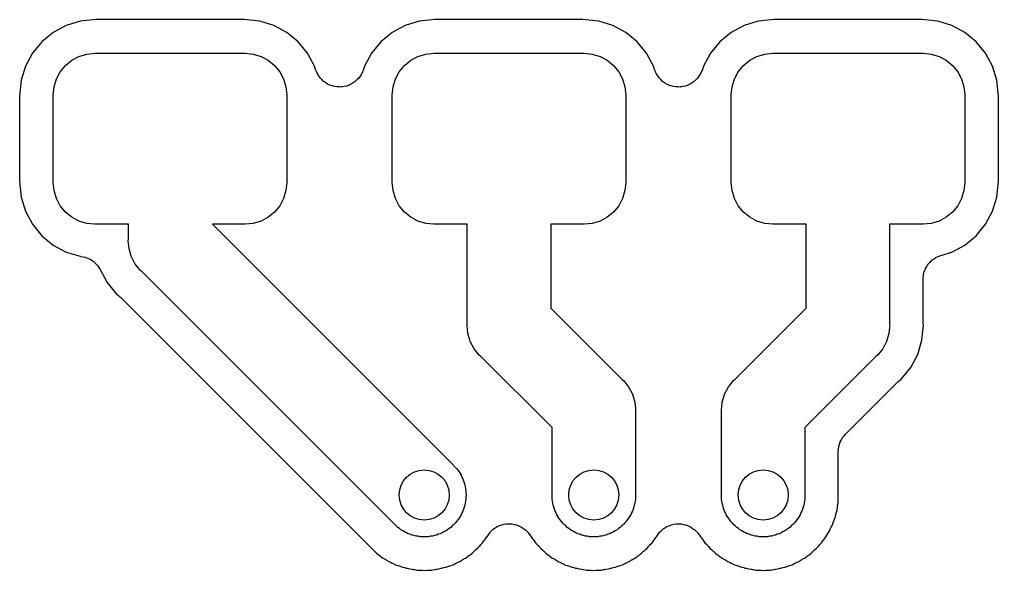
# Model space of a CAD drawing. Extents: x 86.1 to 155.4, y -71.6 to -29.3.
# Drawn here: x 113.91 to 119.77, y -43.89 to -40.58 of the extents above; entities that cross this region are included whole.
import ezdxf

# ---------------------------------------------------------------- set-up
doc = ezdxf.new("R2010")
doc.units = 0
doc.layers.add('BLACK', color=7, linetype='CONTINUOUS')

msp = doc.modelspace()

# ---------------------------------------------------------------- linework, layer by layer
at = {"layer": 'BLACK', "linetype": 'CONTINUOUS'}
for p, q in [((114.27, -40.5937), (114.185, -40.6194)), ((114.365, -40.5843), (114.27, -40.5937)), ((115.251, -40.5843), (114.365, -40.5843)), ((115.346, -40.5937), (115.251, -40.5843)), ((115.431, -40.6194), (115.346, -40.5937)), ((116.302, -40.5937), (116.217, -40.6194)), ((116.397, -40.5843), (116.302, -40.5937)), ((117.283, -40.5843), (116.397, -40.5843)), ((117.378, -40.5937), (117.283, -40.5843)), ((117.463, -40.6194), (117.378, -40.5937)), ((118.334, -40.5937), (118.249, -40.6194)), ((118.429, -40.5843), (118.334, -40.5937)), ((119.315, -40.5843), (118.429, -40.5843)), ((119.41, -40.5937), (119.315, -40.5843)), ((119.495, -40.6194), (119.41, -40.5937)), ((114.107, -40.661), (114.039, -40.7171)), ((114.185, -40.6194), (114.107, -40.661)), ((115.509, -40.661), (115.431, -40.6194)), ((115.577, -40.7171), (115.509, -40.661)), ((116.139, -40.661), (116.071, -40.7171)), ((116.217, -40.6194), (116.139, -40.661)), ((117.541, -40.661), (117.463, -40.6194)), ((117.609, -40.7171), (117.541, -40.661)), ((118.171, -40.661), (118.103, -40.7171)), ((118.249, -40.6194), (118.171, -40.661)), ((119.573, -40.661), (119.495, -40.6194)), ((119.641, -40.7171), (119.573, -40.661)), ((114.039, -40.7171), (113.983, -40.7855)), ((115.633, -40.7855), (115.577, -40.7171)), ((116.071, -40.7171), (116.015, -40.7855)), ((117.665, -40.7855), (117.609, -40.7171)), ((118.103, -40.7171), (118.047, -40.7855)), ((119.697, -40.7855), (119.641, -40.7171)), ((113.983, -40.7855), (113.941, -40.8634)), ((114.181, -40.8592), (114.219, -40.8281)), ((114.219, -40.8281), (114.262, -40.805)), ((114.262, -40.805), (114.309, -40.7908)), ((114.309, -40.7908), (114.358, -40.786)), ((114.358, -40.786), (115.258, -40.786)), ((115.258, -40.786), (115.307, -40.7908)), ((115.307, -40.7908), (115.354, -40.805)), ((115.354, -40.805), (115.397, -40.8281)), ((115.397, -40.8281), (115.435, -40.8592)), ((115.675, -40.8634), (115.633, -40.7855)), ((116.015, -40.7855), (115.973, -40.8634)), ((116.213, -40.8592), (116.251, -40.8281)), ((116.251, -40.8281), (116.294, -40.805)), ((116.294, -40.805), (116.341, -40.7908)), ((116.341, -40.7908), (116.39, -40.786)), ((116.39, -40.786), (117.29, -40.786)), ((117.29, -40.786), (117.339, -40.7908)), ((117.339, -40.7908), (117.386, -40.805)), ((117.386, -40.805), (117.429, -40.8281)), ((117.429, -40.8281), (117.467, -40.8592)), ((117.707, -40.8634), (117.665, -40.7855)), ((118.047, -40.7855), (118.005, -40.8634)), ((118.245, -40.8592), (118.283, -40.8281)), ((118.283, -40.8281), (118.326, -40.805)), ((118.326, -40.805), (118.373, -40.7908)), ((118.373, -40.7908), (118.422, -40.786)), ((118.422, -40.786), (119.322, -40.786)), ((119.322, -40.786), (119.371, -40.7908)), ((119.371, -40.7908), (119.418, -40.805)), ((119.418, -40.805), (119.461, -40.8281)), ((119.461, -40.8281), (119.499, -40.8592)), ((119.739, -40.8634), (119.697, -40.7855)), ((113.941, -40.8634), (113.916, -40.948)), ((114.127, -40.9403), (114.15, -40.8971)), ((114.15, -40.8971), (114.181, -40.8592)), ((115.435, -40.8592), (115.466, -40.8971)), ((115.466, -40.8971), (115.489, -40.9403)), ((115.68, -40.8826), (115.675, -40.8634)), ((115.686, -40.8957), (115.68, -40.8826)), ((115.691, -40.9093), (115.686, -40.8957)), ((115.961, -40.8979), (115.956, -40.9112)), ((115.967, -40.8846), (115.961, -40.8979)), ((115.968, -40.8826), (115.967, -40.8842)), ((115.967, -40.8842), (115.967, -40.8842)), ((115.967, -40.8842), (115.967, -40.8842)), ((115.967, -40.8842), (115.967, -40.8846)), ((115.973, -40.8634), (115.968, -40.8826)), ((116.159, -40.9403), (116.182, -40.8971)), ((116.182, -40.8971), (116.213, -40.8592)), ((117.467, -40.8592), (117.498, -40.8971)), ((117.498, -40.8971), (117.521, -40.9403)), ((117.712, -40.8826), (117.707, -40.8634)), ((117.718, -40.8957), (117.712, -40.8826)), ((117.723, -40.9093), (117.718, -40.8957)), ((117.993, -40.8979), (117.988, -40.9112)), ((117.999, -40.8846), (117.993, -40.8979)), ((118, -40.8826), (117.999, -40.8842)), ((117.999, -40.8842), (117.999, -40.8842)), ((117.999, -40.8842), (117.999, -40.8842)), ((117.999, -40.8842), (117.999, -40.8846)), ((118.005, -40.8634), (118, -40.8826)), ((118.191, -40.9403), (118.214, -40.8971)), ((118.214, -40.8971), (118.245, -40.8592)), ((119.499, -40.8592), (119.53, -40.8971)), ((119.53, -40.8971), (119.553, -40.9403)), ((119.764, -40.948), (119.739, -40.8634)), ((113.916, -40.948), (113.906, -41.0434)), ((114.113, -40.9872), (114.127, -40.9403)), ((115.489, -40.9403), (115.503, -40.9872)), ((115.692, -40.9095), (115.691, -40.9093)), ((115.692, -40.9097), (115.692, -40.9095)), ((115.7, -40.9215), (115.692, -40.9097)), ((115.708, -40.9337), (115.7, -40.9215)), ((115.708, -40.9339), (115.708, -40.9337)), ((115.708, -40.934), (115.708, -40.9339)), ((115.718, -40.9442), (115.708, -40.934)), ((115.728, -40.9545), (115.718, -40.9442)), ((115.728, -40.9546), (115.728, -40.9545)), ((115.729, -40.9548), (115.728, -40.9546)), ((115.741, -40.9629), (115.729, -40.9548)), ((115.918, -40.9561), (115.906, -40.964)), ((115.928, -40.9458), (115.918, -40.9558)), ((115.918, -40.9558), (115.918, -40.9559)), ((115.918, -40.9559), (115.918, -40.9561)), ((115.939, -40.9356), (115.928, -40.9458)), ((115.947, -40.9235), (115.939, -40.9353)), ((115.939, -40.9353), (115.939, -40.9355)), ((115.939, -40.9355), (115.939, -40.9356)), ((115.955, -40.9115), (115.947, -40.9235)), ((115.956, -40.9112), (115.955, -40.9113)), ((115.955, -40.9113), (115.955, -40.9115)), ((116.145, -40.9872), (116.159, -40.9403)), ((117.521, -40.9403), (117.535, -40.9872)), ((117.724, -40.9095), (117.723, -40.9093)), ((117.724, -40.9097), (117.724, -40.9095)), ((117.732, -40.9215), (117.724, -40.9097)), ((117.74, -40.9337), (117.732, -40.9215)), ((117.74, -40.9339), (117.74, -40.9337)), ((117.74, -40.934), (117.74, -40.9339)), ((117.75, -40.9442), (117.74, -40.934)), ((117.76, -40.9545), (117.75, -40.9442)), ((117.76, -40.9546), (117.76, -40.9545)), ((117.761, -40.9548), (117.76, -40.9546)), ((117.773, -40.9629), (117.761, -40.9548)), ((117.95, -40.9561), (117.938, -40.964)), ((117.96, -40.9458), (117.95, -40.9558)), ((117.95, -40.9558), (117.95, -40.9559)), ((117.95, -40.9559), (117.95, -40.9561)), ((117.971, -40.9356), (117.96, -40.9458)), ((117.979, -40.9235), (117.971, -40.9353)), ((117.971, -40.9353), (117.971, -40.9355)), ((117.971, -40.9355), (117.971, -40.9356)), ((117.987, -40.9115), (117.979, -40.9235)), ((117.988, -40.9112), (117.987, -40.9113)), ((117.987, -40.9113), (117.987, -40.9115)), ((118.177, -40.9872), (118.191, -40.9403)), ((119.553, -40.9403), (119.567, -40.9872)), ((119.774, -41.0434), (119.764, -40.948)), ((114.108, -41.036), (114.113, -40.9872)), ((115.503, -40.9872), (115.508, -41.036)), ((115.752, -40.9709), (115.741, -40.9629)), ((115.753, -40.971), (115.752, -40.9709)), ((115.753, -40.9711), (115.753, -40.971)), ((115.766, -40.9768), (115.753, -40.9711)), ((115.779, -40.9823), (115.766, -40.9768)), ((115.78, -40.9823), (115.779, -40.9823)), ((115.78, -40.9824), (115.78, -40.9823)), ((115.794, -40.9853), (115.78, -40.9824)), ((115.808, -40.9882), (115.794, -40.9853)), ((115.809, -40.9883), (115.808, -40.9882)), ((115.808, -40.9882), (115.808, -40.9882)), ((115.823, -40.9883), (115.809, -40.9883)), ((115.837, -40.9885), (115.823, -40.9883)), ((115.838, -40.9884), (115.837, -40.9885)), ((115.852, -40.9858), (115.838, -40.9884)), ((115.838, -40.9884), (115.838, -40.9884)), ((115.866, -40.983), (115.852, -40.9858)), ((115.867, -40.9829), (115.866, -40.9829)), ((115.866, -40.9829), (115.866, -40.983)), ((115.88, -40.9776), (115.867, -40.9829)), ((115.893, -40.9721), (115.88, -40.9776)), ((115.894, -40.9719), (115.893, -40.972)), ((115.893, -40.972), (115.893, -40.9721)), ((115.906, -40.964), (115.894, -40.9719)), ((116.14, -41.036), (116.145, -40.9872)), ((117.535, -40.9872), (117.54, -41.036)), ((117.784, -40.9709), (117.773, -40.9629)), ((117.785, -40.971), (117.784, -40.9709)), ((117.785, -40.9711), (117.785, -40.971)), ((117.798, -40.9768), (117.785, -40.9711)), ((117.811, -40.9823), (117.798, -40.9768)), ((117.812, -40.9823), (117.811, -40.9823)), ((117.812, -40.9824), (117.812, -40.9823)), ((117.826, -40.9853), (117.812, -40.9824)), ((117.84, -40.9882), (117.826, -40.9853)), ((117.841, -40.9883), (117.84, -40.9882)), ((117.84, -40.9882), (117.84, -40.9882)), ((117.855, -40.9883), (117.841, -40.9883)), ((117.869, -40.9885), (117.855, -40.9883)), ((117.87, -40.9884), (117.869, -40.9885)), ((117.884, -40.9858), (117.87, -40.9884)), ((117.87, -40.9884), (117.87, -40.9884)), ((117.898, -40.983), (117.884, -40.9858)), ((117.899, -40.9829), (117.898, -40.9829)), ((117.898, -40.9829), (117.898, -40.983)), ((117.912, -40.9776), (117.899, -40.9829)), ((117.925, -40.9721), (117.912, -40.9776)), ((117.926, -40.9719), (117.925, -40.972)), ((117.925, -40.972), (117.925, -40.9721)), ((117.938, -40.964), (117.926, -40.9719)), ((118.172, -41.036), (118.177, -40.9872)), ((119.567, -40.9872), (119.572, -41.036)), ((113.906, -41.0434), (113.906, -41.5536)), ((114.108, -41.561), (114.108, -41.036)), ((115.508, -41.036), (115.508, -41.561)), ((116.14, -41.561), (116.14, -41.036)), ((117.54, -41.036), (117.54, -41.561)), ((118.172, -41.561), (118.172, -41.036)), ((119.572, -41.036), (119.572, -41.561)), ((119.774, -41.5536), (119.774, -41.0434)), ((113.906, -41.5536), (113.916, -41.649)), ((114.113, -41.6098), (114.108, -41.561)), ((115.508, -41.561), (115.503, -41.6098)), ((116.145, -41.6098), (116.14, -41.561)), ((117.54, -41.561), (117.535, -41.6098)), ((118.177, -41.6098), (118.172, -41.561)), ((119.572, -41.561), (119.567, -41.6098)), ((119.764, -41.649), (119.774, -41.5536)), ((113.916, -41.649), (113.941, -41.7336)), ((114.127, -41.6567), (114.113, -41.6098)), ((114.15, -41.6999), (114.127, -41.6567)), ((115.489, -41.6567), (115.466, -41.6999)), ((115.503, -41.6098), (115.489, -41.6567)), ((116.159, -41.6567), (116.145, -41.6098)), ((116.182, -41.6999), (116.159, -41.6567)), ((117.521, -41.6567), (117.498, -41.6999)), ((117.535, -41.6098), (117.521, -41.6567)), ((118.191, -41.6567), (118.177, -41.6098)), ((118.214, -41.6999), (118.191, -41.6567)), ((119.553, -41.6567), (119.53, -41.6999)), ((119.567, -41.6098), (119.553, -41.6567)), ((119.739, -41.7336), (119.764, -41.649)), ((114.181, -41.7378), (114.15, -41.6999)), ((115.466, -41.6999), (115.435, -41.7378)), ((116.213, -41.7378), (116.182, -41.6999)), ((117.498, -41.6999), (117.467, -41.7378)), ((118.245, -41.7378), (118.214, -41.6999)), ((119.53, -41.6999), (119.499, -41.7378)), ((113.941, -41.7336), (113.983, -41.8115)), ((114.219, -41.7689), (114.181, -41.7378)), ((114.262, -41.792), (114.219, -41.7689)), ((115.397, -41.7689), (115.354, -41.792)), ((115.435, -41.7378), (115.397, -41.7689)), ((116.251, -41.7689), (116.213, -41.7378)), ((116.294, -41.792), (116.251, -41.7689)), ((117.429, -41.7689), (117.386, -41.792)), ((117.467, -41.7378), (117.429, -41.7689)), ((118.283, -41.7689), (118.245, -41.7378)), ((118.326, -41.792), (118.283, -41.7689)), ((119.461, -41.7689), (119.418, -41.792)), ((119.499, -41.7378), (119.461, -41.7689)), ((119.697, -41.8115), (119.739, -41.7336)), ((113.983, -41.8115), (114.039, -41.8799)), ((114.309, -41.8062), (114.262, -41.792)), ((114.358, -41.811), (114.309, -41.8062)), ((114.558, -41.811), (114.358, -41.811)), ((114.558, -41.8977), (114.558, -41.811)), ((115.258, -41.811), (115.063, -41.811)), ((115.063, -41.811), (116.491, -43.2398)), ((115.307, -41.8062), (115.258, -41.811)), ((115.354, -41.792), (115.307, -41.8062)), ((116.341, -41.8062), (116.294, -41.792)), ((116.39, -41.811), (116.341, -41.8062)), ((116.59, -41.811), (116.39, -41.811)), ((116.59, -42.4057), (116.59, -41.811)), ((117.29, -41.811), (117.09, -41.811)), ((117.09, -41.811), (117.09, -42.3144)), ((117.339, -41.8062), (117.29, -41.811)), ((117.386, -41.792), (117.339, -41.8062)), ((118.373, -41.8062), (118.326, -41.792)), ((118.422, -41.811), (118.373, -41.8062)), ((118.622, -41.811), (118.422, -41.811)), ((118.622, -42.3144), (118.622, -41.811)), ((119.322, -41.811), (119.122, -41.811)), ((119.122, -41.811), (119.122, -42.4057)), ((119.371, -41.8062), (119.322, -41.811)), ((119.418, -41.792), (119.371, -41.8062)), ((119.641, -41.8799), (119.697, -41.8115)), ((114.039, -41.8799), (114.107, -41.936)), ((119.573, -41.936), (119.641, -41.8799)), ((114.107, -41.936), (114.185, -41.9776)), ((114.557, -41.91), (114.558, -41.8977)), ((114.562, -41.959), (114.557, -41.91)), ((119.495, -41.9776), (119.573, -41.936)), ((114.185, -41.9776), (114.27, -42.0033)), ((114.27, -42.0033), (114.272, -42.0035)), ((114.272, -42.0035), (114.273, -42.0036)), ((114.273, -42.0036), (114.273, -42.0036)), ((114.273, -42.0036), (114.273, -42.0036)), ((114.273, -42.0036), (114.274, -42.0037)), ((114.274, -42.0037), (114.288, -42.0066)), ((114.288, -42.0066), (114.301, -42.0094)), ((114.301, -42.0094), (114.302, -42.0097)), ((114.302, -42.0097), (114.303, -42.0098)), ((114.303, -42.0098), (114.316, -42.0153)), ((114.575, -42.0034), (114.562, -41.959)), ((114.576, -42.0061), (114.575, -42.0034)), ((114.599, -42.0496), (114.576, -42.0061)), ((119.39, -42.0157), (119.396, -42.0126)), ((119.396, -42.0126), (119.401, -42.0089)), ((119.401, -42.0089), (119.409, -42.0058)), ((119.409, -42.0058), (119.416, -42.0022)), ((119.416, -42.0022), (119.422, -42.0003)), ((119.422, -42.0003), (119.428, -41.9977)), ((119.428, -41.9977), (119.495, -41.9776)), ((114.316, -42.0153), (114.328, -42.0207)), ((114.328, -42.0207), (114.329, -42.0211)), ((114.329, -42.0211), (114.33, -42.0214)), ((114.33, -42.0214), (114.341, -42.0292)), ((114.341, -42.0292), (114.353, -42.037)), ((114.353, -42.037), (114.353, -42.0375)), ((114.353, -42.0375), (114.354, -42.0379)), ((114.354, -42.0379), (114.364, -42.0479)), ((114.364, -42.0479), (114.373, -42.0577)), ((114.373, -42.0577), (114.374, -42.0583)), ((114.374, -42.0583), (114.374, -42.0588)), ((114.374, -42.0588), (114.382, -42.0705)), ((114.382, -42.0705), (114.39, -42.0821)), ((114.63, -42.0876), (114.599, -42.0496)), ((119.337, -42.0763), (119.34, -42.0701)), ((119.34, -42.0701), (119.344, -42.0635)), ((119.344, -42.0635), (119.348, -42.0565)), ((119.348, -42.0565), (119.353, -42.0513)), ((119.353, -42.0513), (119.356, -42.0458)), ((119.356, -42.0458), (119.362, -42.0402)), ((119.362, -42.0402), (119.367, -42.0341)), ((119.367, -42.0341), (119.372, -42.0299)), ((119.372, -42.0299), (119.377, -42.0251)), ((119.377, -42.0251), (119.384, -42.0207)), ((119.384, -42.0207), (119.39, -42.0157)), ((114.39, -42.0821), (114.432, -42.1612)), ((114.64, -42.0955), (114.63, -42.0876)), ((116.138, -43.5934), (114.64, -42.0955)), ((119.323, -42.1258), (119.324, -42.118)), ((119.323, -42.1325), (119.323, -42.1258)), ((119.324, -42.118), (119.325, -42.1101)), ((119.325, -42.1101), (119.327, -42.1036)), ((119.327, -42.1036), (119.329, -42.0971)), ((119.329, -42.0971), (119.332, -42.0897)), ((119.332, -42.0897), (119.334, -42.0821)), ((119.334, -42.0821), (119.337, -42.0763)), ((114.432, -42.1612), (114.488, -42.2297)), ((119.322, -42.1391), (119.323, -42.1325)), ((119.322, -42.1412), (119.322, -42.1391)), ((119.322, -42.3885), (119.322, -42.1412)), ((114.488, -42.2297), (114.5, -42.2392)), ((114.5, -42.2392), (114.501, -42.2405)), ((114.501, -42.2405), (114.506, -42.245)), ((114.506, -42.245), (114.511, -42.249)), ((114.511, -42.249), (116.035, -43.773)), ((117.09, -42.3144), (117.516, -42.7405)), ((118.196, -42.7405), (118.622, -42.3144)), ((116.589, -42.418), (116.59, -42.4057)), ((116.594, -42.467), (116.589, -42.418)), ((119.122, -42.4057), (119.123, -42.418)), ((119.123, -42.418), (119.122, -42.4303)), ((119.323, -42.3948), (119.322, -42.3885)), ((119.323, -42.4012), (119.323, -42.3948)), ((119.323, -42.4032), (119.323, -42.4012)), ((119.324, -42.418), (119.323, -42.4032)), ((119.323, -42.4328), (119.324, -42.418)), ((116.603, -42.4986), (116.594, -42.467)), ((119.118, -42.467), (119.104, -42.5141)), ((119.122, -42.4303), (119.118, -42.467)), ((119.122, -42.4303), (119.122, -42.4303)), ((119.315, -42.5062), (119.323, -42.4328)), ((119.323, -42.4328), (119.323, -42.4328)), ((116.608, -42.5141), (116.603, -42.4986)), ((116.631, -42.5576), (116.608, -42.5141)), ((119.104, -42.5141), (119.081, -42.5576)), ((119.29, -42.591), (119.315, -42.5062)), ((116.662, -42.5956), (116.631, -42.5576)), ((116.672, -42.6035), (116.662, -42.5956)), ((119.05, -42.5956), (119.04, -42.6035)), ((119.081, -42.5576), (119.05, -42.5956)), ((119.248, -42.6692), (119.29, -42.591)), ((117.098, -43.0296), (116.672, -42.6035)), ((119.04, -42.6035), (118.614, -43.0296)), ((119.192, -42.7377), (119.248, -42.6692)), ((117.516, -42.7405), (117.526, -42.7484)), ((117.526, -42.7484), (117.557, -42.7864)), ((118.155, -42.7864), (118.166, -42.7735)), ((118.166, -42.7735), (118.186, -42.7484)), ((118.186, -42.7484), (118.196, -42.7405)), ((118.858, -43.0685), (119.169, -42.757)), ((119.169, -42.757), (119.171, -42.7556)), ((119.171, -42.7556), (119.176, -42.7516)), ((119.176, -42.7516), (119.18, -42.7472)), ((119.18, -42.7472), (119.192, -42.7377)), ((117.557, -42.7864), (117.58, -42.8299)), ((117.58, -42.8299), (117.594, -42.877)), ((118.118, -42.877), (118.132, -42.8299)), ((118.132, -42.8299), (118.155, -42.7864)), ((117.594, -42.877), (117.598, -42.9136)), ((118.113, -42.926), (118.118, -42.877)), ((117.598, -42.9136), (117.599, -42.926)), ((117.599, -42.926), (117.598, -42.9383)), ((117.598, -42.9383), (117.598, -43.4586)), ((118.114, -42.9383), (118.113, -42.926)), ((118.114, -43.4094), (118.114, -42.9383)), ((117.098, -43.4094), (117.098, -43.0296)), ((118.614, -43.0296), (118.614, -43.4586)), ((118.849, -43.0791), (118.858, -43.0685)), ((118.821, -43.1302), (118.826, -43.1169)), ((118.826, -43.1154), (118.833, -43.1033)), ((118.826, -43.1162), (118.826, -43.1154)), ((118.826, -43.1169), (118.826, -43.1162)), ((118.833, -43.1033), (118.839, -43.0911)), ((118.839, -43.0911), (118.84, -43.0905)), ((118.84, -43.0898), (118.849, -43.0791)), ((118.84, -43.0905), (118.84, -43.0898)), ((118.814, -43.1724), (118.816, -43.1587)), ((118.814, -43.174), (118.814, -43.1724)), ((118.814, -43.1745), (118.814, -43.174)), ((118.814, -43.174), (118.814, -43.174)), ((118.814, -43.174), (118.814, -43.174)), ((118.814, -43.4783), (118.814, -43.1745)), ((118.816, -43.1587), (118.817, -43.1449)), ((118.817, -43.1433), (118.821, -43.1302)), ((118.817, -43.1441), (118.817, -43.1433)), ((118.817, -43.1449), (118.817, -43.1441)), ((116.491, -43.2398), (116.526, -43.2746)), ((116.526, -43.2746), (116.533, -43.2849)), ((116.533, -43.2849), (116.541, -43.2944)), ((116.541, -43.2944), (116.547, -43.3053)), ((116.547, -43.3053), (116.554, -43.3156)), ((116.554, -43.3156), (116.558, -43.327)), ((116.558, -43.327), (116.564, -43.3379)), ((116.564, -43.3379), (116.568, -43.3497)), ((116.568, -43.3497), (116.572, -43.3611)), ((116.572, -43.3611), (116.575, -43.3732)), ((116.575, -43.3732), (116.578, -43.385)), ((116.578, -43.385), (116.58, -43.3973)), ((116.58, -43.3973), (116.582, -43.4094)), ((116.582, -43.4094), (116.582, -43.4217)), ((116.582, -43.4217), (116.583, -43.434)), ((117.098, -43.4586), (117.098, -43.4094)), ((118.114, -43.4586), (118.114, -43.4094)), ((116.58, -43.4707), (116.578, -43.483)), ((116.582, -43.4586), (116.58, -43.4707)), ((116.583, -43.434), (116.582, -43.4463)), ((116.582, -43.4463), (116.582, -43.4586)), ((117.1, -43.4707), (117.098, -43.4586)), ((117.102, -43.483), (117.1, -43.4707)), ((117.596, -43.4707), (117.594, -43.483)), ((117.598, -43.4586), (117.596, -43.4707)), ((118.116, -43.4707), (118.114, -43.4586)), ((118.118, -43.483), (118.116, -43.4707)), ((118.612, -43.4707), (118.61, -43.483)), ((118.614, -43.4586), (118.612, -43.4707)), ((118.811, -43.4929), (118.814, -43.4783)), ((116.564, -43.5301), (116.558, -43.541)), ((116.568, -43.5183), (116.564, -43.5301)), ((116.572, -43.5069), (116.568, -43.5183)), ((116.575, -43.4948), (116.572, -43.5069)), ((116.578, -43.483), (116.575, -43.4948)), ((117.105, -43.4948), (117.102, -43.483)), ((117.108, -43.5069), (117.105, -43.4948)), ((117.112, -43.5183), (117.108, -43.5069)), ((117.116, -43.5301), (117.112, -43.5183)), ((117.122, -43.541), (117.116, -43.5301)), ((117.58, -43.5301), (117.574, -43.541)), ((117.584, -43.5183), (117.58, -43.5301)), ((117.588, -43.5069), (117.584, -43.5183)), ((117.591, -43.4948), (117.588, -43.5069)), ((117.594, -43.483), (117.591, -43.4948)), ((118.121, -43.4948), (118.118, -43.483)), ((118.124, -43.5069), (118.121, -43.4948)), ((118.128, -43.5183), (118.124, -43.5069)), ((118.132, -43.5301), (118.128, -43.5183)), ((118.138, -43.541), (118.132, -43.5301)), ((118.596, -43.5301), (118.59, -43.541)), ((118.6, -43.5183), (118.596, -43.5301)), ((118.604, -43.5069), (118.6, -43.5183)), ((118.607, -43.4948), (118.604, -43.5069)), ((118.61, -43.483), (118.607, -43.4948)), ((118.802, -43.5426), (118.803, -43.5364)), ((118.803, -43.5364), (118.807, -43.5222)), ((118.807, -43.5222), (118.809, -43.5074)), ((118.809, -43.5054), (118.81, -43.4992)), ((118.809, -43.5074), (118.809, -43.5054)), ((118.81, -43.4992), (118.811, -43.4929)), ((116.173, -43.6282), (116.138, -43.5934)), ((116.526, -43.5934), (116.517, -43.6021)), ((116.533, -43.5831), (116.526, -43.5934)), ((116.541, -43.5736), (116.533, -43.5831)), ((116.547, -43.5627), (116.541, -43.5736)), ((116.554, -43.5524), (116.547, -43.5627)), ((116.558, -43.541), (116.554, -43.5524)), ((117.126, -43.5524), (117.122, -43.541)), ((117.133, -43.5627), (117.126, -43.5524)), ((117.139, -43.5736), (117.133, -43.5627)), ((117.147, -43.5831), (117.139, -43.5736)), ((117.154, -43.5934), (117.147, -43.5831)), ((117.163, -43.6021), (117.154, -43.5934)), ((117.542, -43.5934), (117.533, -43.6021)), ((117.549, -43.5831), (117.542, -43.5934)), ((117.557, -43.5736), (117.549, -43.5831)), ((117.563, -43.5627), (117.557, -43.5736)), ((117.57, -43.5524), (117.563, -43.5627)), ((117.574, -43.541), (117.57, -43.5524)), ((118.142, -43.5524), (118.138, -43.541)), ((118.149, -43.5627), (118.142, -43.5524)), ((118.155, -43.5736), (118.149, -43.5627)), ((118.163, -43.5831), (118.155, -43.5736)), ((118.17, -43.5934), (118.163, -43.5831)), ((118.179, -43.6021), (118.17, -43.5934)), ((118.558, -43.5934), (118.549, -43.6021)), ((118.565, -43.5831), (118.558, -43.5934)), ((118.573, -43.5736), (118.565, -43.5831)), ((118.579, -43.5627), (118.573, -43.5736)), ((118.586, -43.5524), (118.579, -43.5627)), ((118.59, -43.541), (118.586, -43.5524)), ((118.782, -43.607), (118.786, -43.5928)), ((118.786, -43.5928), (118.787, -43.5908)), ((118.787, -43.5908), (118.789, -43.585)), ((118.789, -43.585), (118.791, -43.579)), ((118.791, -43.579), (118.797, -43.5653)), ((118.797, -43.5653), (118.8, -43.5507)), ((118.8, -43.5486), (118.802, -43.5426)), ((118.8, -43.5507), (118.8, -43.5486)), ((116.183, -43.6351), (116.173, -43.6282)), ((116.192, -43.6429), (116.183, -43.6351)), ((116.203, -43.6487), (116.192, -43.6429)), ((116.214, -43.6555), (116.203, -43.6487)), ((116.225, -43.6603), (116.214, -43.6555)), ((116.45, -43.6555), (116.439, -43.6603)), ((116.461, -43.6487), (116.45, -43.6555)), ((116.472, -43.6429), (116.461, -43.6487)), ((116.481, -43.6351), (116.472, -43.6429)), ((116.491, -43.6282), (116.481, -43.6351)), ((116.5, -43.6194), (116.491, -43.6282)), ((116.51, -43.6116), (116.5, -43.6194)), ((116.517, -43.6021), (116.51, -43.6116)), ((116.725, -43.6597), (116.736, -43.6498)), ((116.736, -43.6498), (116.746, -43.6397)), ((116.746, -43.6393), (116.758, -43.6315)), ((116.746, -43.6395), (116.746, -43.6393)), ((116.746, -43.6397), (116.746, -43.6395)), ((116.758, -43.6315), (116.77, -43.6236)), ((116.77, -43.6236), (116.771, -43.6235)), ((116.771, -43.6233), (116.784, -43.6179)), ((116.771, -43.6235), (116.771, -43.6233)), ((116.784, -43.6179), (116.797, -43.6126)), ((116.797, -43.6126), (116.798, -43.6125)), ((116.798, -43.6124), (116.812, -43.6097)), ((116.798, -43.6125), (116.798, -43.6124)), ((116.812, -43.6097), (116.826, -43.6071)), ((116.826, -43.6071), (116.827, -43.607)), ((116.826, -43.6071), (116.826, -43.6071)), ((116.827, -43.607), (116.841, -43.6071)), ((116.841, -43.6071), (116.855, -43.6072)), ((116.855, -43.6072), (116.856, -43.6073)), ((116.856, -43.6073), (116.856, -43.6073)), ((116.856, -43.6073), (116.87, -43.6102)), ((116.87, -43.6102), (116.884, -43.613)), ((116.884, -43.613), (116.884, -43.6131)), ((116.884, -43.6131), (116.885, -43.6132)), ((116.885, -43.6132), (116.898, -43.6188)), ((116.898, -43.6188), (116.911, -43.6243)), ((116.911, -43.6243), (116.911, -43.6245)), ((116.911, -43.6245), (116.912, -43.6246)), ((116.912, -43.6246), (116.923, -43.6326)), ((116.923, -43.6326), (116.935, -43.6406)), ((116.935, -43.6406), (116.936, -43.6409)), ((116.936, -43.6409), (116.936, -43.641)), ((116.936, -43.641), (116.946, -43.6511)), ((116.946, -43.6511), (116.956, -43.6614)), ((117.17, -43.6116), (117.163, -43.6021)), ((117.18, -43.6195), (117.17, -43.6116)), ((117.189, -43.6282), (117.18, -43.6195)), ((117.199, -43.635), (117.189, -43.6282)), ((117.208, -43.6429), (117.199, -43.635)), ((117.219, -43.6487), (117.208, -43.6429)), ((117.23, -43.6555), (117.219, -43.6487)), ((117.241, -43.6603), (117.23, -43.6555)), ((117.466, -43.6555), (117.455, -43.6603)), ((117.477, -43.6487), (117.466, -43.6555)), ((117.488, -43.6429), (117.477, -43.6487)), ((117.497, -43.635), (117.488, -43.6429)), ((117.507, -43.6282), (117.497, -43.635)), ((117.516, -43.6195), (117.507, -43.6282)), ((117.526, -43.6116), (117.516, -43.6195)), ((117.533, -43.6021), (117.526, -43.6116)), ((117.741, -43.6597), (117.752, -43.6497)), ((117.752, -43.6497), (117.762, -43.6397)), ((117.762, -43.6393), (117.774, -43.6315)), ((117.762, -43.6395), (117.762, -43.6393)), ((117.762, -43.6397), (117.762, -43.6395)), ((117.774, -43.6315), (117.786, -43.6236)), ((117.786, -43.6236), (117.787, -43.6235)), ((117.787, -43.6233), (117.8, -43.618)), ((117.787, -43.6235), (117.787, -43.6233)), ((117.8, -43.618), (117.813, -43.6126)), ((117.813, -43.6126), (117.814, -43.6125)), ((117.814, -43.6124), (117.828, -43.6098)), ((117.814, -43.6125), (117.814, -43.6124)), ((117.828, -43.6098), (117.842, -43.6071)), ((117.842, -43.6071), (117.843, -43.607)), ((117.842, -43.6071), (117.842, -43.6071)), ((117.843, -43.607), (117.857, -43.6071)), ((117.857, -43.6071), (117.871, -43.6072)), ((117.871, -43.6072), (117.872, -43.6073)), ((117.872, -43.6073), (117.872, -43.6073)), ((117.872, -43.6073), (117.886, -43.6101)), ((117.886, -43.6101), (117.9, -43.613)), ((117.9, -43.613), (117.9, -43.6132)), ((117.9, -43.6132), (117.901, -43.6132)), ((117.901, -43.6132), (117.914, -43.6188)), ((117.914, -43.6188), (117.927, -43.6243)), ((117.927, -43.6243), (117.927, -43.6245)), ((117.927, -43.6245), (117.928, -43.6246)), ((117.928, -43.6246), (117.939, -43.6326)), ((117.939, -43.6326), (117.951, -43.6406)), ((117.951, -43.6406), (117.952, -43.6409)), ((117.952, -43.6409), (117.952, -43.641)), ((117.952, -43.641), (117.962, -43.6511)), ((117.962, -43.6511), (117.972, -43.6614)), ((118.186, -43.6116), (118.179, -43.6021)), ((118.196, -43.6195), (118.186, -43.6116)), ((118.205, -43.6282), (118.196, -43.6195)), ((118.215, -43.635), (118.205, -43.6282)), ((118.224, -43.6429), (118.215, -43.635)), ((118.235, -43.6487), (118.224, -43.6429)), ((118.246, -43.6555), (118.235, -43.6487)), ((118.257, -43.6603), (118.246, -43.6555)), ((118.482, -43.6555), (118.471, -43.6603)), ((118.493, -43.6487), (118.482, -43.6555)), ((118.504, -43.6429), (118.493, -43.6487)), ((118.513, -43.635), (118.504, -43.6429)), ((118.523, -43.6282), (118.513, -43.635)), ((118.532, -43.6195), (118.523, -43.6282)), ((118.542, -43.6116), (118.532, -43.6195)), ((118.549, -43.6021), (118.542, -43.6116)), ((118.755, -43.6595), (118.763, -43.6472)), ((118.763, -43.6472), (118.768, -43.6334)), ((118.768, -43.6334), (118.769, -43.6315)), ((118.769, -43.6315), (118.772, -43.626)), ((118.772, -43.626), (118.775, -43.6201)), ((118.775, -43.6201), (118.782, -43.607)), ((116.236, -43.6661), (116.225, -43.6603)), ((116.248, -43.6697), (116.236, -43.6661)), ((116.259, -43.6744), (116.248, -43.6697)), ((116.271, -43.6768), (116.259, -43.6744)), ((116.283, -43.6804), (116.271, -43.6768)), ((116.295, -43.6816), (116.283, -43.6804)), ((116.307, -43.684), (116.295, -43.6816)), ((116.32, -43.684), (116.307, -43.684)), ((116.332, -43.6852), (116.32, -43.684)), ((116.344, -43.684), (116.332, -43.6852)), ((116.357, -43.684), (116.344, -43.684)), ((116.369, -43.6816), (116.357, -43.684)), ((116.381, -43.6804), (116.369, -43.6816)), ((116.393, -43.6768), (116.381, -43.6804)), ((116.405, -43.6744), (116.393, -43.6768)), ((116.416, -43.6697), (116.405, -43.6744)), ((116.428, -43.6661), (116.416, -43.6697)), ((116.439, -43.6603), (116.428, -43.6661)), ((116.682, -43.7209), (116.69, -43.7085)), ((116.69, -43.7085), (116.691, -43.7068)), ((116.691, -43.7068), (116.695, -43.7019)), ((116.695, -43.7019), (116.699, -43.6967)), ((116.699, -43.6967), (116.708, -43.6852)), ((116.708, -43.6844), (116.709, -43.6839)), ((116.708, -43.6845), (116.708, -43.6844)), ((116.708, -43.6844), (116.708, -43.6844)), ((116.708, -43.6852), (116.708, -43.6845)), ((116.709, -43.6839), (116.717, -43.6721)), ((116.717, -43.6721), (116.725, -43.6602)), ((116.725, -43.66), (116.725, -43.6597)), ((116.725, -43.6602), (116.725, -43.66)), ((116.956, -43.6614), (116.956, -43.6616)), ((116.956, -43.6616), (116.956, -43.6619)), ((116.956, -43.6619), (116.964, -43.6738)), ((116.964, -43.6738), (116.972, -43.6848)), ((116.972, -43.6848), (116.981, -43.6967)), ((116.981, -43.6967), (116.983, -43.6983)), ((116.983, -43.6983), (116.986, -43.7036)), ((116.986, -43.7036), (116.99, -43.7085)), ((116.99, -43.7085), (116.998, -43.7209)), ((117.252, -43.6661), (117.241, -43.6603)), ((117.264, -43.6697), (117.252, -43.6661)), ((117.275, -43.6744), (117.264, -43.6697)), ((117.287, -43.6768), (117.275, -43.6744)), ((117.299, -43.6804), (117.287, -43.6768)), ((117.311, -43.6816), (117.299, -43.6804)), ((117.323, -43.684), (117.311, -43.6816)), ((117.336, -43.684), (117.323, -43.684)), ((117.348, -43.6852), (117.336, -43.684)), ((117.36, -43.684), (117.348, -43.6852)), ((117.373, -43.684), (117.36, -43.684)), ((117.385, -43.6816), (117.373, -43.684)), ((117.397, -43.6804), (117.385, -43.6816)), ((117.409, -43.6768), (117.397, -43.6804)), ((117.421, -43.6744), (117.409, -43.6768)), ((117.432, -43.6697), (117.421, -43.6744)), ((117.444, -43.6661), (117.432, -43.6697)), ((117.455, -43.6603), (117.444, -43.6661)), ((117.698, -43.7209), (117.706, -43.7085)), ((117.706, -43.7085), (117.707, -43.7068)), ((117.707, -43.7068), (117.711, -43.7019)), ((117.711, -43.7019), (117.715, -43.6967)), ((117.715, -43.6967), (117.724, -43.6852)), ((117.724, -43.6844), (117.725, -43.6839)), ((117.724, -43.6845), (117.724, -43.6844)), ((117.724, -43.6844), (117.724, -43.6844)), ((117.724, -43.6852), (117.724, -43.6845)), ((117.725, -43.6839), (117.733, -43.6721)), ((117.733, -43.6721), (117.741, -43.6602)), ((117.741, -43.66), (117.741, -43.6597)), ((117.741, -43.6602), (117.741, -43.66)), ((117.972, -43.6614), (117.972, -43.6616)), ((117.972, -43.6616), (117.972, -43.6619)), ((117.972, -43.6619), (117.98, -43.6738)), ((117.98, -43.6738), (117.988, -43.6848)), ((117.988, -43.6848), (117.997, -43.6967)), ((117.997, -43.6967), (117.999, -43.6983)), ((117.999, -43.6983), (118.002, -43.7036)), ((118.002, -43.7036), (118.006, -43.7085)), ((118.006, -43.7085), (118.014, -43.7209)), ((118.268, -43.6661), (118.257, -43.6603)), ((118.28, -43.6697), (118.268, -43.6661)), ((118.291, -43.6744), (118.28, -43.6697)), ((118.303, -43.6768), (118.291, -43.6744)), ((118.315, -43.6804), (118.303, -43.6768)), ((118.327, -43.6816), (118.315, -43.6804)), ((118.339, -43.684), (118.327, -43.6816)), ((118.352, -43.684), (118.339, -43.684)), ((118.364, -43.6852), (118.352, -43.684)), ((118.376, -43.684), (118.364, -43.6852)), ((118.389, -43.684), (118.376, -43.684)), ((118.401, -43.6816), (118.389, -43.684)), ((118.413, -43.6804), (118.401, -43.6816)), ((118.425, -43.6768), (118.413, -43.6804)), ((118.437, -43.6744), (118.425, -43.6768)), ((118.448, -43.6697), (118.437, -43.6744)), ((118.46, -43.6661), (118.448, -43.6697)), ((118.471, -43.6603), (118.46, -43.6661)), ((118.714, -43.7209), (118.722, -43.7085)), ((118.722, -43.7085), (118.723, -43.7068)), ((118.723, -43.7068), (118.727, -43.7019)), ((118.727, -43.7019), (118.731, -43.6967)), ((118.731, -43.6967), (118.74, -43.6852)), ((118.74, -43.6852), (118.747, -43.6721)), ((118.747, -43.6721), (118.748, -43.6703)), ((118.748, -43.6703), (118.752, -43.6651)), ((118.752, -43.6651), (118.755, -43.6595)), ((116.035, -43.773), (116.035, -43.773)), ((116.035, -43.773), (116.045, -43.7835)), ((116.619, -43.7835), (116.629, -43.773)), ((116.629, -43.773), (116.631, -43.7716)), ((116.631, -43.7716), (116.636, -43.7676)), ((116.636, -43.7676), (116.64, -43.7631)), ((116.64, -43.7631), (116.652, -43.7537)), ((116.652, -43.7537), (116.661, -43.7423)), ((116.661, -43.7423), (116.662, -43.7407)), ((116.662, -43.7407), (116.667, -43.7362)), ((116.667, -43.7362), (116.671, -43.7314)), ((116.671, -43.7314), (116.682, -43.7209)), ((116.998, -43.7209), (117.009, -43.7314)), ((117.009, -43.7314), (117.01, -43.7328)), ((117.01, -43.7328), (117.014, -43.7378)), ((117.014, -43.7378), (117.019, -43.7423)), ((117.019, -43.7423), (117.028, -43.7537)), ((117.028, -43.7537), (117.04, -43.7632)), ((117.04, -43.7632), (117.041, -43.7645)), ((117.041, -43.7645), (117.046, -43.769)), ((117.046, -43.769), (117.051, -43.773)), ((117.051, -43.773), (117.061, -43.7835)), ((117.635, -43.7835), (117.645, -43.773)), ((117.645, -43.773), (117.647, -43.7716)), ((117.647, -43.7716), (117.652, -43.7676)), ((117.652, -43.7676), (117.656, -43.7632)), ((117.656, -43.7632), (117.668, -43.7537)), ((117.668, -43.7537), (117.677, -43.7423)), ((117.677, -43.7423), (117.678, -43.7406)), ((117.678, -43.7406), (117.683, -43.7362)), ((117.683, -43.7362), (117.687, -43.7314)), ((117.687, -43.7314), (117.698, -43.7209)), ((118.014, -43.7209), (118.025, -43.7314)), ((118.025, -43.7314), (118.026, -43.7328)), ((118.026, -43.7328), (118.03, -43.7378)), ((118.03, -43.7378), (118.035, -43.7423)), ((118.035, -43.7423), (118.044, -43.7537)), ((118.044, -43.7537), (118.056, -43.7632)), ((118.056, -43.7632), (118.057, -43.7645)), ((118.057, -43.7645), (118.062, -43.769)), ((118.062, -43.769), (118.067, -43.773)), ((118.067, -43.773), (118.077, -43.7835)), ((118.651, -43.7835), (118.661, -43.773)), ((118.661, -43.773), (118.663, -43.7716)), ((118.663, -43.7716), (118.668, -43.7676)), ((118.668, -43.7676), (118.672, -43.7632)), ((118.672, -43.7632), (118.684, -43.7537)), ((118.684, -43.7537), (118.693, -43.7423)), ((118.693, -43.7423), (118.694, -43.7406)), ((118.694, -43.7406), (118.699, -43.7362)), ((118.699, -43.7362), (118.703, -43.7314)), ((118.703, -43.7314), (118.714, -43.7209)), ((116.045, -43.7835), (116.057, -43.7918)), ((116.057, -43.7918), (116.059, -43.793)), ((116.059, -43.793), (116.064, -43.797)), ((116.064, -43.797), (116.069, -43.8006)), ((116.069, -43.8006), (116.081, -43.81)), ((116.081, -43.81), (116.094, -43.817)), ((116.094, -43.817), (116.096, -43.818)), ((116.096, -43.818), (116.101, -43.8215)), ((116.101, -43.8215), (116.106, -43.8245)), ((116.106, -43.8245), (116.119, -43.8328)), ((116.119, -43.8328), (116.133, -43.8385)), ((116.531, -43.8385), (116.545, -43.8328)), ((116.545, -43.8328), (116.558, -43.8245)), ((116.558, -43.8245), (116.559, -43.8234)), ((116.559, -43.8234), (116.565, -43.8205)), ((116.565, -43.8205), (116.57, -43.817)), ((116.57, -43.817), (116.583, -43.81)), ((116.583, -43.81), (116.595, -43.8006)), ((116.595, -43.8006), (116.596, -43.7992)), ((116.596, -43.7992), (116.602, -43.7958)), ((116.602, -43.7958), (116.607, -43.7918)), ((116.607, -43.7918), (116.619, -43.7835)), ((117.061, -43.7835), (117.073, -43.7918)), ((117.073, -43.7918), (117.075, -43.793)), ((117.075, -43.793), (117.08, -43.797)), ((117.08, -43.797), (117.085, -43.8006)), ((117.085, -43.8006), (117.097, -43.81)), ((117.097, -43.81), (117.11, -43.817)), ((117.11, -43.817), (117.112, -43.818)), ((117.112, -43.818), (117.117, -43.8216)), ((117.117, -43.8216), (117.123, -43.8245)), ((117.123, -43.8245), (117.135, -43.8328)), ((117.135, -43.8328), (117.149, -43.8385)), ((117.547, -43.8385), (117.561, -43.8328)), ((117.561, -43.8328), (117.573, -43.8245)), ((117.573, -43.8245), (117.575, -43.8234)), ((117.575, -43.8234), (117.581, -43.8205)), ((117.581, -43.8205), (117.586, -43.817)), ((117.586, -43.817), (117.599, -43.81)), ((117.599, -43.81), (117.611, -43.8006)), ((117.611, -43.8006), (117.612, -43.7992)), ((117.612, -43.7992), (117.618, -43.7958)), ((117.618, -43.7958), (117.623, -43.7918)), ((117.623, -43.7918), (117.635, -43.7835)), ((118.077, -43.7835), (118.089, -43.7918)), ((118.089, -43.7918), (118.091, -43.793)), ((118.091, -43.793), (118.096, -43.797)), ((118.096, -43.797), (118.101, -43.8006)), ((118.101, -43.8006), (118.113, -43.81)), ((118.113, -43.81), (118.126, -43.817)), ((118.126, -43.817), (118.128, -43.818)), ((118.128, -43.818), (118.133, -43.8216)), ((118.133, -43.8216), (118.139, -43.8245)), ((118.139, -43.8245), (118.151, -43.8328)), ((118.151, -43.8328), (118.165, -43.8385)), ((118.563, -43.8385), (118.577, -43.8328)), ((118.577, -43.8328), (118.589, -43.8245)), ((118.589, -43.8245), (118.591, -43.8234)), ((118.591, -43.8234), (118.597, -43.8205)), ((118.597, -43.8205), (118.602, -43.817)), ((118.602, -43.817), (118.615, -43.81)), ((118.615, -43.81), (118.627, -43.8006)), ((118.627, -43.8006), (118.628, -43.7992)), ((118.628, -43.7992), (118.634, -43.7958)), ((118.634, -43.7958), (118.639, -43.7918)), ((118.639, -43.7918), (118.651, -43.7835)), ((116.133, -43.8385), (116.134, -43.8393)), ((116.134, -43.8393), (116.14, -43.8423)), ((116.14, -43.8423), (116.146, -43.8448)), ((116.146, -43.8448), (116.159, -43.8518)), ((116.159, -43.8518), (116.173, -43.8561)), ((116.173, -43.8561), (116.175, -43.8567)), ((116.175, -43.8567), (116.181, -43.8592)), ((116.181, -43.8592), (116.187, -43.861)), ((116.187, -43.861), (116.201, -43.8667)), ((116.201, -43.8667), (116.215, -43.8696)), ((116.215, -43.8696), (116.217, -43.87)), ((116.217, -43.87), (116.223, -43.8719)), ((116.223, -43.8719), (116.23, -43.8732)), ((116.23, -43.8732), (116.244, -43.8775)), ((116.244, -43.8775), (116.259, -43.8789)), ((116.259, -43.8789), (116.261, -43.8792)), ((116.261, -43.8792), (116.267, -43.8805)), ((116.267, -43.8805), (116.273, -43.8811)), ((116.273, -43.8811), (116.288, -43.884)), ((116.288, -43.884), (116.303, -43.884)), ((116.303, -43.884), (116.305, -43.884)), ((116.305, -43.884), (116.311, -43.8847)), ((116.311, -43.8847), (116.317, -43.8847)), ((116.317, -43.8847), (116.332, -43.8862)), ((116.332, -43.8862), (116.347, -43.8847)), ((116.347, -43.8847), (116.349, -43.8845)), ((116.349, -43.8845), (116.355, -43.8846)), ((116.355, -43.8846), (116.361, -43.884)), ((116.361, -43.884), (116.376, -43.884)), ((116.376, -43.884), (116.391, -43.8811)), ((116.391, -43.8811), (116.393, -43.8807)), ((116.393, -43.8807), (116.399, -43.8802)), ((116.399, -43.8802), (116.405, -43.8789)), ((116.405, -43.8789), (116.42, -43.8775)), ((116.42, -43.8775), (116.434, -43.8732)), ((116.434, -43.8732), (116.436, -43.8726)), ((116.436, -43.8726), (116.443, -43.8714)), ((116.443, -43.8714), (116.449, -43.8696)), ((116.449, -43.8696), (116.463, -43.8667)), ((116.463, -43.8667), (116.477, -43.861)), ((116.477, -43.861), (116.479, -43.8602)), ((116.479, -43.8602), (116.485, -43.8585)), ((116.485, -43.8585), (116.491, -43.8561)), ((116.491, -43.8561), (116.505, -43.8518)), ((116.505, -43.8518), (116.518, -43.8448)), ((116.518, -43.8448), (116.52, -43.8438)), ((116.52, -43.8438), (116.526, -43.8415)), ((116.526, -43.8415), (116.531, -43.8385)), ((117.149, -43.8385), (117.15, -43.8393)), ((117.15, -43.8393), (117.156, -43.8423)), ((117.156, -43.8423), (117.162, -43.8448)), ((117.162, -43.8448), (117.175, -43.8518)), ((117.175, -43.8518), (117.189, -43.8561)), ((117.189, -43.8561), (117.191, -43.8567)), ((117.191, -43.8567), (117.197, -43.8592)), ((117.197, -43.8592), (117.203, -43.861)), ((117.203, -43.861), (117.217, -43.8667)), ((117.217, -43.8667), (117.231, -43.8696)), ((117.231, -43.8696), (117.233, -43.87)), ((117.233, -43.87), (117.239, -43.8719)), ((117.239, -43.8719), (117.246, -43.8732)), ((117.246, -43.8732), (117.26, -43.8775)), ((117.26, -43.8775), (117.275, -43.8789)), ((117.275, -43.8789), (117.277, -43.8792)), ((117.277, -43.8792), (117.283, -43.8805)), ((117.283, -43.8805), (117.289, -43.8811)), ((117.289, -43.8811), (117.304, -43.884)), ((117.304, -43.884), (117.319, -43.884)), ((117.319, -43.884), (117.321, -43.884)), ((117.321, -43.884), (117.327, -43.8847)), ((117.327, -43.8847), (117.333, -43.8847)), ((117.333, -43.8847), (117.348, -43.8862)), ((117.348, -43.8862), (117.363, -43.8847)), ((117.363, -43.8847), (117.365, -43.8845)), ((117.365, -43.8845), (117.371, -43.8846)), ((117.371, -43.8846), (117.377, -43.884)), ((117.377, -43.884), (117.392, -43.884)), ((117.392, -43.884), (117.407, -43.8811)), ((117.407, -43.8811), (117.409, -43.8807)), ((117.409, -43.8807), (117.415, -43.8802)), ((117.415, -43.8802), (117.421, -43.8789)), ((117.421, -43.8789), (117.436, -43.8775)), ((117.436, -43.8775), (117.45, -43.8732)), ((117.45, -43.8732), (117.452, -43.8726)), ((117.452, -43.8726), (117.459, -43.8714)), ((117.459, -43.8714), (117.465, -43.8696)), ((117.465, -43.8696), (117.479, -43.8667)), ((117.479, -43.8667), (117.493, -43.861)), ((117.493, -43.861), (117.495, -43.8602)), ((117.495, -43.8602), (117.501, -43.8585)), ((117.501, -43.8585), (117.507, -43.8561)), ((117.507, -43.8561), (117.521, -43.8518)), ((117.521, -43.8518), (117.534, -43.8448)), ((117.534, -43.8448), (117.536, -43.8438)), ((117.536, -43.8438), (117.542, -43.8414)), ((117.542, -43.8414), (117.547, -43.8385)), ((118.165, -43.8385), (118.166, -43.8393)), ((118.166, -43.8393), (118.172, -43.8423)), ((118.172, -43.8423), (118.178, -43.8448)), ((118.178, -43.8448), (118.191, -43.8518)), ((118.191, -43.8518), (118.205, -43.8561)), ((118.205, -43.8561), (118.207, -43.8567)), ((118.207, -43.8567), (118.213, -43.8592)), ((118.213, -43.8592), (118.219, -43.861)), ((118.219, -43.861), (118.233, -43.8667)), ((118.233, -43.8667), (118.247, -43.8696)), ((118.247, -43.8696), (118.249, -43.87)), ((118.249, -43.87), (118.255, -43.8719)), ((118.255, -43.8719), (118.262, -43.8732)), ((118.262, -43.8732), (118.276, -43.8775)), ((118.276, -43.8775), (118.291, -43.8789)), ((118.291, -43.8789), (118.293, -43.8792)), ((118.293, -43.8792), (118.299, -43.8805)), ((118.299, -43.8805), (118.305, -43.8811)), ((118.305, -43.8811), (118.32, -43.884)), ((118.32, -43.884), (118.335, -43.884)), ((118.335, -43.884), (118.337, -43.884)), ((118.337, -43.884), (118.343, -43.8847)), ((118.343, -43.8847), (118.349, -43.8847)), ((118.349, -43.8847), (118.364, -43.8862)), ((118.364, -43.8862), (118.379, -43.8847)), ((118.379, -43.8847), (118.381, -43.8845)), ((118.381, -43.8845), (118.387, -43.8846)), ((118.387, -43.8846), (118.393, -43.884)), ((118.393, -43.884), (118.408, -43.884)), ((118.408, -43.884), (118.423, -43.8811)), ((118.423, -43.8811), (118.425, -43.8807)), ((118.425, -43.8807), (118.431, -43.8802)), ((118.431, -43.8802), (118.437, -43.8789)), ((118.437, -43.8789), (118.452, -43.8775)), ((118.452, -43.8775), (118.466, -43.8732)), ((118.466, -43.8732), (118.468, -43.8726)), ((118.468, -43.8726), (118.475, -43.8714)), ((118.475, -43.8714), (118.481, -43.8696)), ((118.481, -43.8696), (118.495, -43.8667)), ((118.495, -43.8667), (118.509, -43.861)), ((118.509, -43.861), (118.511, -43.8602)), ((118.511, -43.8602), (118.517, -43.8585)), ((118.517, -43.8585), (118.523, -43.8561)), ((118.523, -43.8561), (118.537, -43.8518)), ((118.537, -43.8518), (118.55, -43.8448)), ((118.55, -43.8448), (118.552, -43.8438)), ((118.552, -43.8438), (118.558, -43.8414)), ((118.558, -43.8414), (118.563, -43.8385))]:
    msp.add_line(p, q, dxfattribs=at)
at = {"layer": 'BLACK'}
for centre in [(116.332, -43.434), (117.348, -43.434), (118.364, -43.434)]:
    msp.add_circle(centre, 0.15, dxfattribs=at)

doc.saveas('drawing.dxf')
